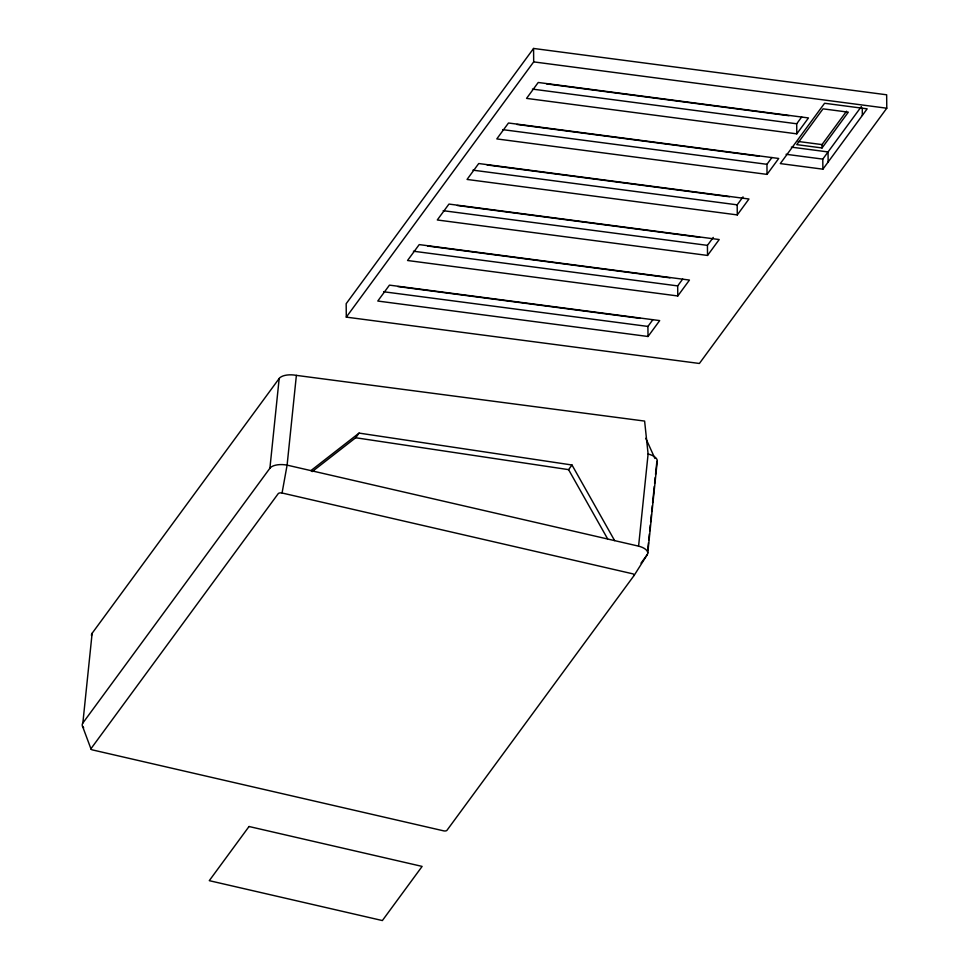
<?xml version="1.0" encoding="UTF-8"?>
<svg xmlns="http://www.w3.org/2000/svg" width="969" height="969" viewBox="0 0 969 969"><rect width="100%" height="100%" fill="white"/><g stroke="black" fill="none" stroke-linecap="round" stroke-linejoin="round"><path stroke-width="1.45" d="M83.685 727.84A13.457 6.189 5.9 0 1 82.85 723.031L92.128 633.278L279.181 378.479A14.608 6.722 5.9 0 1 296.381 375.378L644.615 421.079L648.104 454.001L638.583 546.141A14.026 6.456 5.9 0 1 647.244 554.668L634.089 575.489L446.854 830.457A2.822 1.296 5.9 0 1 443.947 830.917L92.273 749.873A2.265 1.042 5.9 0 1 91.013 748.637L278.297 493.548A3.416 1.575 5.9 0 1 281.737 492.93L632.696 573.805A2.822 1.296 5.9 0 1 634.186 575.283L634.089 575.489M82.85 723.031L269.903 468.233L279.181 378.479M296.381 375.378L287.103 465.132L282.064 492.979M647.704 550.21L648.467 542.773M648.782 539.806L649.387 533.858M649.702 530.891L650.308 524.944M650.623 521.976L651.386 514.539M651.689 511.571L652.307 505.624M652.609 502.657L654.305 486.305M654.608 483.337L655.226 477.39M655.529 474.422L656.764 462.528A14.026 6.456 5.9 0 0 648.104 454.001M647.752 553.117L657.273 460.978M533.568 48.45L346.175 303.697L346.296 317.129L699.388 363.472L886.78 108.213L886.659 94.792L533.568 48.45L533.689 61.883L346.296 317.129M312.212 471.6L355.671 437.746L359.075 433.095L571.989 464.999L614.637 540.617M648.019 336.497L659.695 320.594L389.453 285.128L377.777 301.044L648.019 336.497L647.922 326.432L652.936 319.613M677.779 295.969L689.456 280.065L419.214 244.6L407.537 260.504L677.779 295.969L677.682 285.903L682.685 279.084M707.527 255.441L719.204 239.537L448.962 204.071L437.285 219.975L707.527 255.441L707.431 245.363L713.281 237.417M737.288 214.912L748.964 198.996L478.722 163.531L467.046 179.447L737.288 214.912L737.191 204.834L743.029 196.877M767.036 174.384L778.725 158.468L508.483 123.002L496.794 138.918L767.036 174.384L766.951 164.306L771.954 157.487M796.797 133.843L808.473 117.939L538.231 82.474L526.555 98.39L796.797 133.843L796.7 123.778L801.702 116.958M355.671 437.746L568.585 469.638L571.989 464.999M822.039 147.954L848.323 112.162L823.02 108.843L796.748 144.635L822.039 147.954L822.015 144.599L846.543 111.193M822.887 169.175L867.17 108.843L824.595 103.259L780.299 163.591L822.887 169.175L822.79 159.11L861.356 106.566M640.994 563.171L647.244 554.668M310.916 470.619L359.075 433.095M533.689 61.883L886.78 108.213M546.613 83.903L789.02 115.723M532.429 89.1L796.7 123.778M798.202 141.474L822.015 144.599M791.334 147.131L828.047 151.939L828.144 162.017M786.077 154.289L822.79 159.11M516.865 124.432L759.272 156.251M502.681 129.628L766.951 164.306M487.104 164.972L729.512 196.78M472.92 170.156L737.191 204.834M457.356 205.501L699.763 237.308M443.172 210.685L707.431 245.363M427.595 246.029L670.003 277.837M413.412 251.213L677.682 285.903M397.835 286.558L640.243 318.377M383.651 291.754L647.922 326.432M638.583 546.141L287.103 465.132A14.608 6.722 5.9 0 0 269.903 468.233M568.585 469.638L607.551 538.74M645.79 438.303L654.935 458.494M82.51 726.217L91.025 749.049M862.265 108.249L862.337 115.444M91.522 635.64A13.457 6.189 5.9 0 1 92.128 633.278M249.033 826.509L209.28 880.664L382.367 920.55L422.121 866.407L249.033 826.509"/></g></svg>
